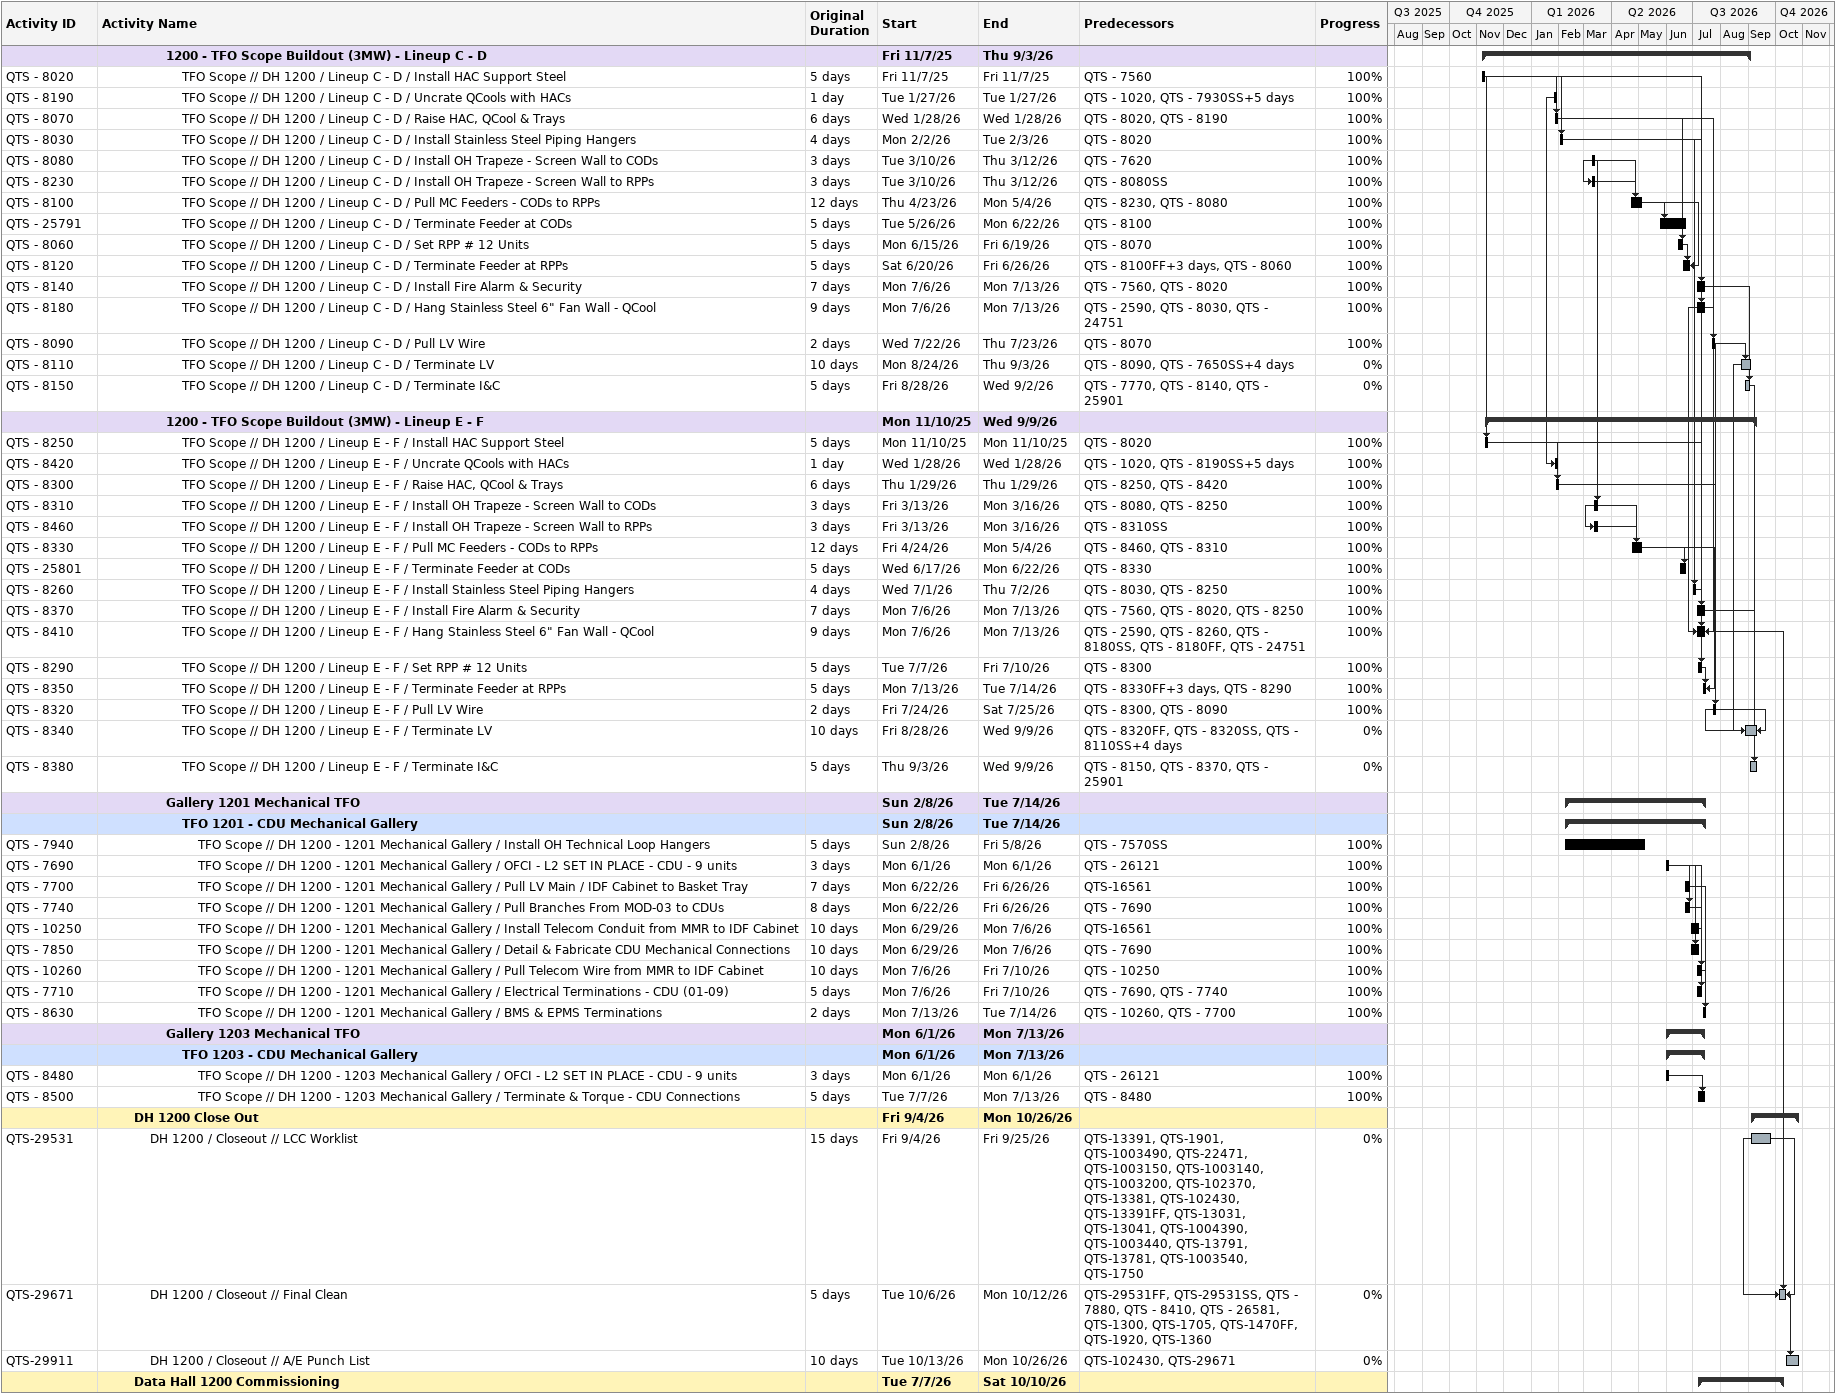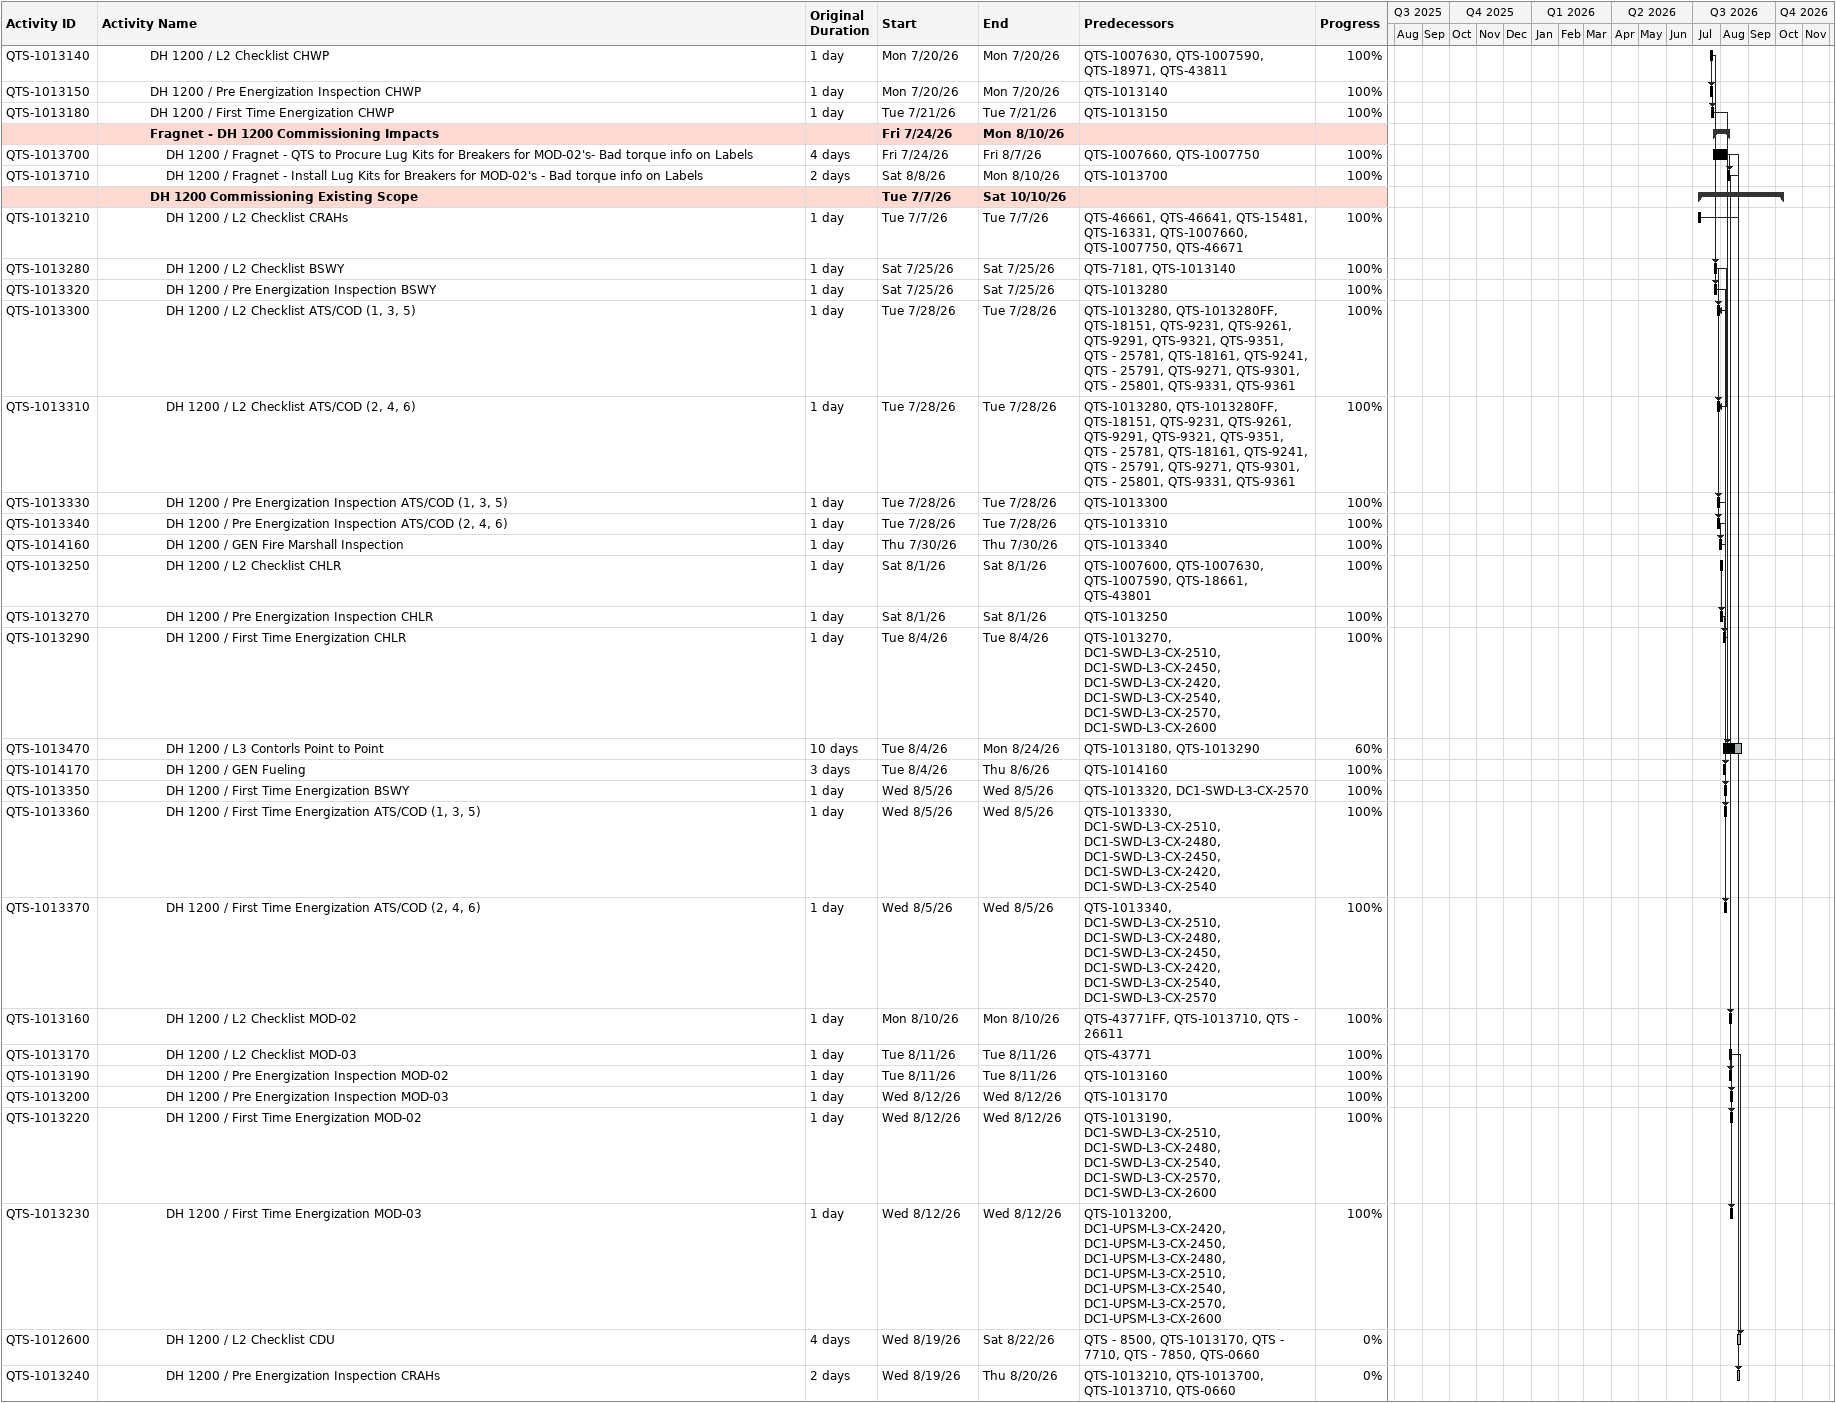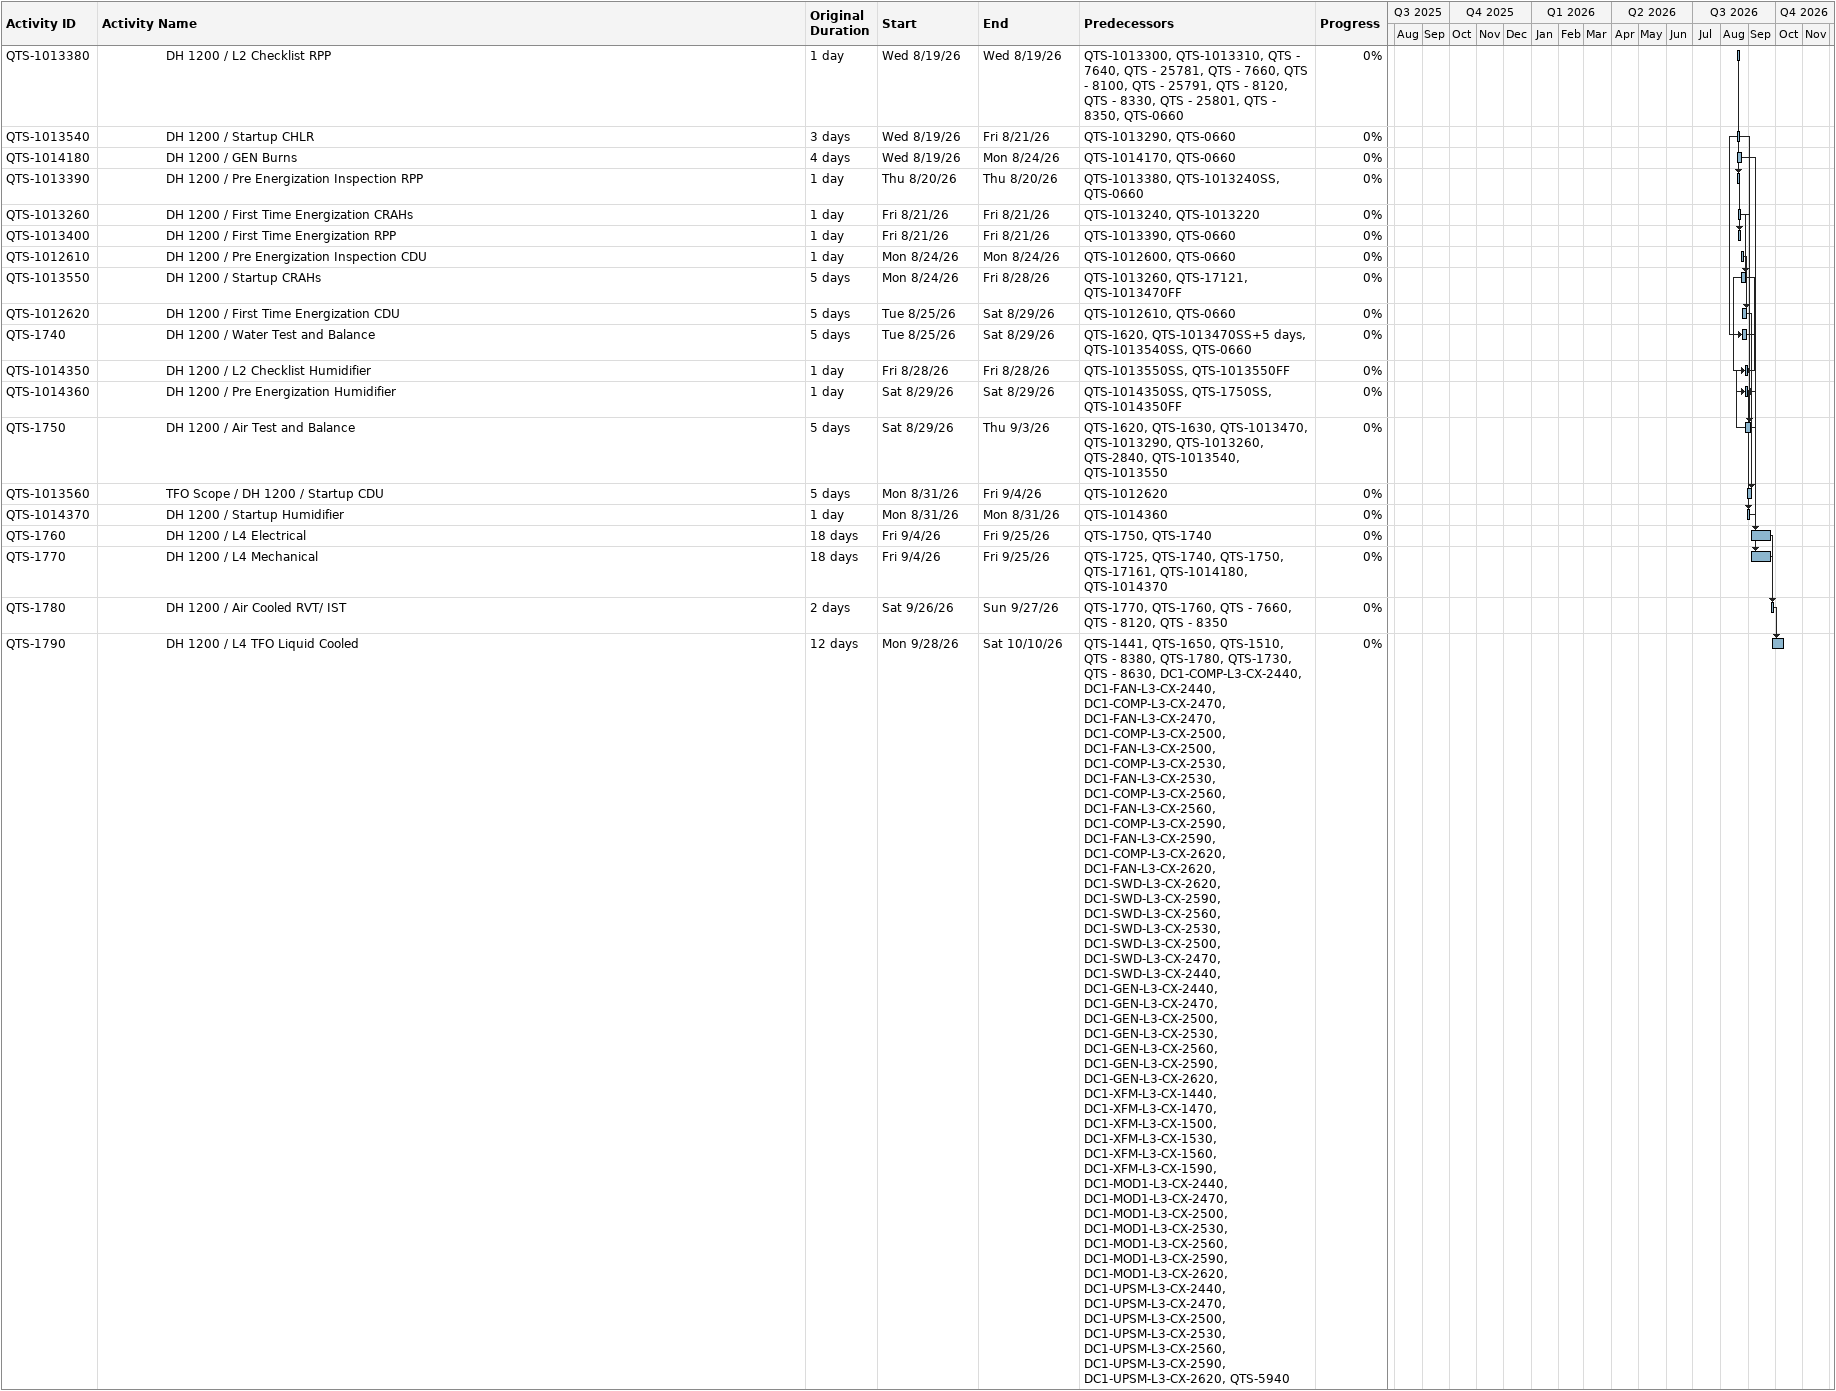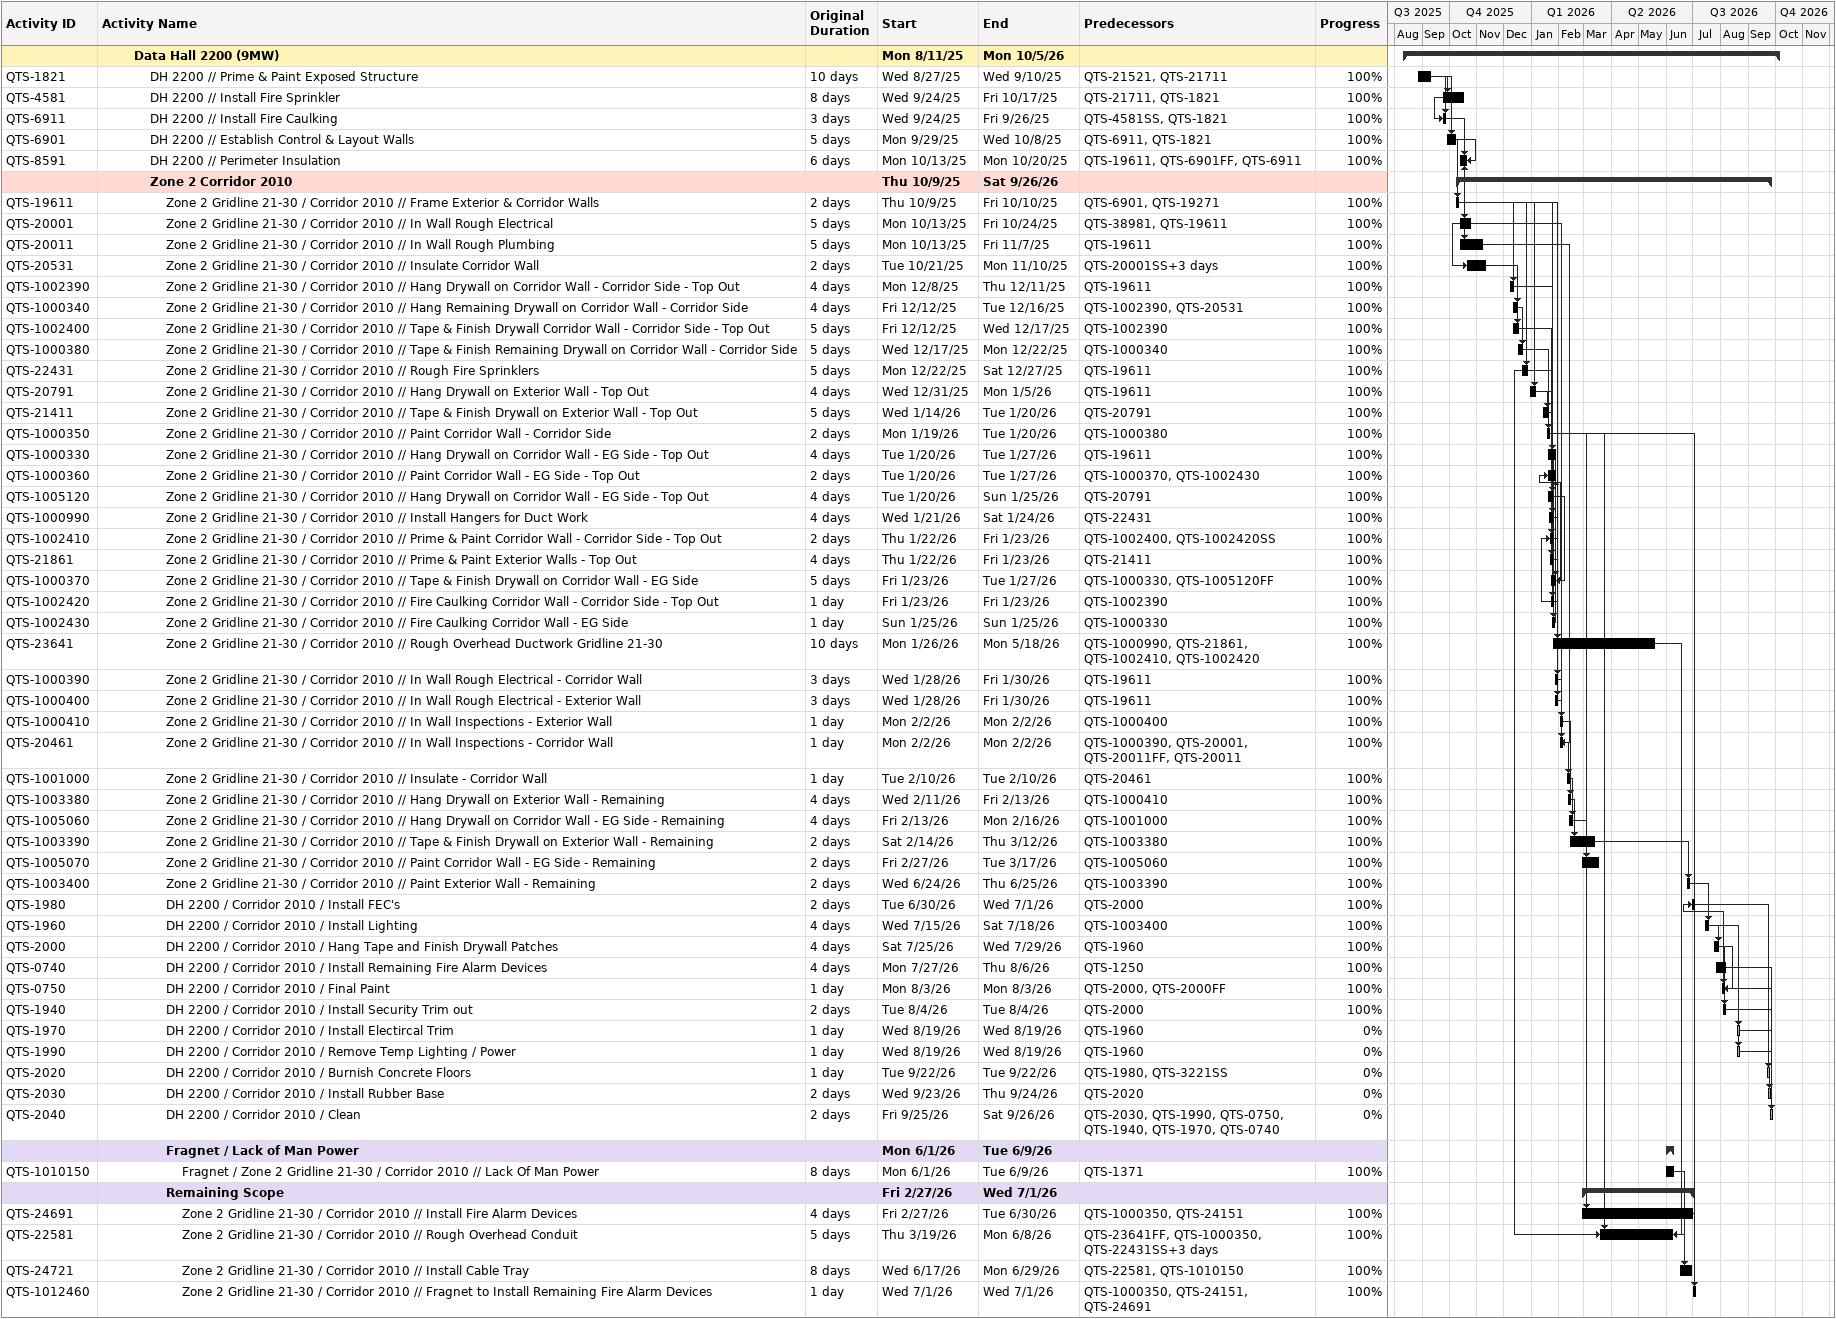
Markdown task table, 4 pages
| ID | Level | Task | Original duration | Start | Finish | Predecessors | % complete |
|---|---|---|---|---|---|---|---|
|  | 5 | **1200 - TFO Scope Buildout (3MW) - Lineup C - D** |  | 2025-11-07 | 2026-09-03 |  |  |
| QTS - 8020 | 6 | TFO Scope // DH 1200 / Lineup C - D / Install HAC Support Steel | 5d | 2025-11-07 | 2025-11-07 | QTS - 7560 | 100 |
| QTS - 8190 | 6 | TFO Scope // DH 1200 / Lineup C - D / Uncrate QCools with HACs | 1d | 2026-01-27 | 2026-01-27 | QTS - 1020, QTS - 7930SS+5d | 100 |
| QTS - 8070 | 6 | TFO Scope // DH 1200 / Lineup C - D / Raise HAC, QCool & Trays | 6d | 2026-01-28 | 2026-01-28 | QTS - 8020, QTS - 8190 | 100 |
| QTS - 8030 | 6 | TFO Scope // DH 1200 / Lineup C - D / Install Stainless Steel Piping Hangers | 4d | 2026-02-02 | 2026-02-03 | QTS - 8020 | 100 |
| QTS - 8080 | 6 | TFO Scope // DH 1200 / Lineup C - D / Install OH Trapeze - Screen Wall to CODs | 3d | 2026-03-10 | 2026-03-12 | QTS - 7620 | 100 |
| QTS - 8230 | 6 | TFO Scope // DH 1200 / Lineup C - D / Install OH Trapeze - Screen Wall to RPPs | 3d | 2026-03-10 | 2026-03-12 | QTS - 8080SS | 100 |
| QTS - 8100 | 6 | TFO Scope // DH 1200 / Lineup C - D / Pull MC Feeders - CODs to RPPs | 12d | 2026-04-23 | 2026-05-04 | QTS - 8230, QTS - 8080 | 100 |
| QTS - 25791 | 6 | TFO Scope // DH 1200 / Lineup C - D / Terminate Feeder at CODs | 5d | 2026-05-26 | 2026-06-22 | QTS - 8100 | 100 |
| QTS - 8060 | 6 | TFO Scope // DH 1200 / Lineup C - D / Set RPP # 12 Units | 5d | 2026-06-15 | 2026-06-19 | QTS - 8070 | 100 |
| QTS - 8120 | 6 | TFO Scope // DH 1200 / Lineup C - D / Terminate Feeder at RPPs | 5d | 2026-06-20 | 2026-06-26 | QTS - 8100FF+3d, QTS - 8060 | 100 |
| QTS - 8140 | 6 | TFO Scope // DH 1200 / Lineup C - D / Install Fire Alarm & Security | 7d | 2026-07-06 | 2026-07-13 | QTS - 7560, QTS - 8020 | 100 |
| QTS - 8180 | 6 | TFO Scope // DH 1200 / Lineup C - D / Hang Stainless Steel 6" Fan Wall - QCool | 9d | 2026-07-06 | 2026-07-13 | QTS - 2590, QTS - 8030, QTS - 24751 | 100 |
| QTS - 8090 | 6 | TFO Scope // DH 1200 / Lineup C - D / Pull LV Wire | 2d | 2026-07-22 | 2026-07-23 | QTS - 8070 | 100 |
| QTS - 8110 | 6 | TFO Scope // DH 1200 / Lineup C - D / Terminate LV | 10d | 2026-08-24 | 2026-09-03 | QTS - 8090, QTS - 7650SS+4d | 0 |
| QTS - 8150 | 6 | TFO Scope // DH 1200 / Lineup C - D / Terminate I&C | 5d | 2026-08-28 | 2026-09-02 | QTS - 7770, QTS - 8140, QTS - 25901 | 0 |
|  | 5 | **1200 - TFO Scope Buildout (3MW) - Lineup E - F** |  | 2025-11-10 | 2026-09-09 |  |  |
| QTS - 8250 | 6 | TFO Scope // DH 1200 / Lineup E - F / Install HAC Support Steel | 5d | 2025-11-10 | 2025-11-10 | QTS - 8020 | 100 |
| QTS - 8420 | 6 | TFO Scope // DH 1200 / Lineup E - F / Uncrate QCools with HACs | 1d | 2026-01-28 | 2026-01-28 | QTS - 1020, QTS - 8190SS+5d | 100 |
| QTS - 8300 | 6 | TFO Scope // DH 1200 / Lineup E - F / Raise HAC, QCool & Trays | 6d | 2026-01-29 | 2026-01-29 | QTS - 8250, QTS - 8420 | 100 |
| QTS - 8310 | 6 | TFO Scope // DH 1200 / Lineup E - F / Install OH Trapeze - Screen Wall to CODs | 3d | 2026-03-13 | 2026-03-16 | QTS - 8080, QTS - 8250 | 100 |
| QTS - 8460 | 6 | TFO Scope // DH 1200 / Lineup E - F / Install OH Trapeze - Screen Wall to RPPs | 3d | 2026-03-13 | 2026-03-16 | QTS - 8310SS | 100 |
| QTS - 8330 | 6 | TFO Scope // DH 1200 / Lineup E - F / Pull MC Feeders - CODs to RPPs | 12d | 2026-04-24 | 2026-05-04 | QTS - 8460, QTS - 8310 | 100 |
| QTS - 25801 | 6 | TFO Scope // DH 1200 / Lineup E - F / Terminate Feeder at CODs | 5d | 2026-06-17 | 2026-06-22 | QTS - 8330 | 100 |
| QTS - 8260 | 6 | TFO Scope // DH 1200 / Lineup E - F / Install Stainless Steel Piping Hangers | 4d | 2026-07-01 | 2026-07-02 | QTS - 8030, QTS - 8250 | 100 |
| QTS - 8370 | 6 | TFO Scope // DH 1200 / Lineup E - F / Install Fire Alarm & Security | 7d | 2026-07-06 | 2026-07-13 | QTS - 7560, QTS - 8020, QTS - 8250 | 100 |
| QTS - 8410 | 6 | TFO Scope // DH 1200 / Lineup E - F / Hang Stainless Steel 6" Fan Wall - QCool | 9d | 2026-07-06 | 2026-07-13 | QTS - 2590, QTS - 8260, QTS - 8180SS, QTS - 8180FF, QTS - 24751 | 100 |
| QTS - 8290 | 6 | TFO Scope // DH 1200 / Lineup E - F / Set RPP # 12 Units | 5d | 2026-07-07 | 2026-07-10 | QTS - 8300 | 100 |
| QTS - 8350 | 6 | TFO Scope // DH 1200 / Lineup E - F / Terminate Feeder at RPPs | 5d | 2026-07-13 | 2026-07-14 | QTS - 8330FF+3d, QTS - 8290 | 100 |
| QTS - 8320 | 6 | TFO Scope // DH 1200 / Lineup E - F / Pull LV Wire | 2d | 2026-07-24 | 2026-07-25 | QTS - 8300, QTS - 8090 | 100 |
| QTS - 8340 | 6 | TFO Scope // DH 1200 / Lineup E - F / Terminate LV | 10d | 2026-08-28 | 2026-09-09 | QTS - 8320FF, QTS - 8320SS, QTS - 8110SS+4d | 0 |
| QTS - 8380 | 6 | TFO Scope // DH 1200 / Lineup E - F / Terminate I&C | 5d | 2026-09-03 | 2026-09-09 | QTS - 8150, QTS - 8370, QTS - 25901 | 0 |
|  | 5 | **Gallery 1201 Mechanical TFO** |  | 2026-02-08 | 2026-07-14 |  |  |
|  | 6 | **TFO 1201 - CDU Mechanical Gallery** |  | 2026-02-08 | 2026-07-14 |  |  |
| QTS - 7940 | 7 | TFO Scope // DH 1200 - 1201 Mechanical Gallery / Install OH Technical Loop Hangers | 5d | 2026-02-08 | 2026-05-08 | QTS - 7570SS | 100 |
| QTS - 7690 | 7 | TFO Scope // DH 1200 - 1201 Mechanical Gallery / OFCI - L2 SET IN PLACE - CDU - 9 units | 3d | 2026-06-01 | 2026-06-01 | QTS - 26121 | 100 |
| QTS - 7700 | 7 | TFO Scope // DH 1200 - 1201 Mechanical Gallery / Pull LV Main / IDF Cabinet to Basket Tray | 7d | 2026-06-22 | 2026-06-26 | QTS-16561 | 100 |
| QTS - 7740 | 7 | TFO Scope // DH 1200 - 1201 Mechanical Gallery / Pull Branches From MOD-03 to CDUs | 8d | 2026-06-22 | 2026-06-26 | QTS - 7690 | 100 |
| QTS - 10250 | 7 | TFO Scope // DH 1200 - 1201 Mechanical Gallery / Install Telecom Conduit from MMR to IDF Cabinet | 10d | 2026-06-29 | 2026-07-06 | QTS-16561 | 100 |
| QTS - 7850 | 7 | TFO Scope // DH 1200 - 1201 Mechanical Gallery / Detail & Fabricate CDU Mechanical Connections | 10d | 2026-06-29 | 2026-07-06 | QTS - 7690 | 100 |
| QTS - 10260 | 7 | TFO Scope // DH 1200 - 1201 Mechanical Gallery / Pull Telecom Wire from MMR to IDF Cabinet | 10d | 2026-07-06 | 2026-07-10 | QTS - 10250 | 100 |
| QTS - 7710 | 7 | TFO Scope // DH 1200 - 1201 Mechanical Gallery / Electrical Terminations - CDU (01-09) | 5d | 2026-07-06 | 2026-07-10 | QTS - 7690, QTS - 7740 | 100 |
| QTS - 8630 | 7 | TFO Scope // DH 1200 - 1201 Mechanical Gallery / BMS & EPMS Terminations | 2d | 2026-07-13 | 2026-07-14 | QTS - 10260, QTS - 7700 | 100 |
|  | 5 | **Gallery 1203 Mechanical TFO** |  | 2026-06-01 | 2026-07-13 |  |  |
|  | 6 | **TFO 1203 - CDU Mechanical Gallery** |  | 2026-06-01 | 2026-07-13 |  |  |
| QTS - 8480 | 7 | TFO Scope // DH 1200 - 1203 Mechanical Gallery / OFCI - L2 SET IN PLACE - CDU - 9 units | 3d | 2026-06-01 | 2026-06-01 | QTS - 26121 | 100 |
| QTS - 8500 | 7 | TFO Scope // DH 1200 - 1203 Mechanical Gallery / Terminate & Torque - CDU Connections | 5d | 2026-07-07 | 2026-07-13 | QTS - 8480 | 100 |
|  | 3 | **DH 1200 Close Out** |  | 2026-09-04 | 2026-10-26 |  |  |
| QTS-29531 | 4 | DH 1200 / Closeout // LCC Worklist | 15d | 2026-09-04 | 2026-09-25 | QTS-13391, QTS-1901, QTS-1003490, QTS-22471, QTS-1003150, QTS-1003140, QTS-1003200, QTS-102370, QTS-13381, QTS-102430, QTS-13391FF, QTS-13031, QTS-13041, QTS-1004390, QTS-1003440, QTS-13791, QTS-13781, QTS-1003540, QTS-1750 | 0 |
| QTS-29671 | 4 | DH 1200 / Closeout // Final Clean | 5d | 2026-10-06 | 2026-10-12 | QTS-29531FF, QTS-29531SS, QTS - 7880, QTS - 8410, QTS - 26581, QTS-1300, QTS-1705, QTS-1470FF, QTS-1920, QTS-1360 | 0 |
| QTS-29911 | 4 | DH 1200 / Closeout // A/E Punch List | 10d | 2026-10-13 | 2026-10-26 | QTS-102430, QTS-29671 | 0 |
|  | 3 | **Data Hall 1200 Commissioning** |  | 2026-07-07 | 2026-10-10 |  |  |
| QTS-1013140 | 4 | DH 1200 / L2 Checklist CHWP | 1d | 2026-07-20 | 2026-07-20 | QTS-1007630, QTS-1007590, QTS-18971, QTS-43811 | 100 |
| QTS-1013150 | 4 | DH 1200 / Pre Energization Inspection CHWP | 1d | 2026-07-20 | 2026-07-20 | QTS-1013140 | 100 |
| QTS-1013180 | 4 | DH 1200 / First Time Energization CHWP | 1d | 2026-07-21 | 2026-07-21 | QTS-1013150 | 100 |
|  | 4 | **Fragnet - DH 1200 Commissioning Impacts** |  | 2026-07-24 | 2026-08-10 |  |  |
| QTS-1013700 | 5 | DH 1200 / Fragnet - QTS to Procure Lug Kits for Breakers for MOD-02's- Bad torque info on Labels | 4d | 2026-07-24 | 2026-08-07 | QTS-1007660, QTS-1007750 | 100 |
| QTS-1013710 | 5 | DH 1200 / Fragnet - Install Lug Kits for Breakers for MOD-02's - Bad torque info on Labels | 2d | 2026-08-08 | 2026-08-10 | QTS-1013700 | 100 |
|  | 4 | **DH 1200 Commissioning Existing Scope** |  | 2026-07-07 | 2026-10-10 |  |  |
| QTS-1013210 | 5 | DH 1200 / L2 Checklist CRAHs | 1d | 2026-07-07 | 2026-07-07 | QTS-46661, QTS-46641, QTS-15481, QTS-16331, QTS-1007660, QTS-1007750, QTS-46671 | 100 |
| QTS-1013280 | 5 | DH 1200 / L2 Checklist BSWY | 1d | 2026-07-25 | 2026-07-25 | QTS-7181, QTS-1013140 | 100 |
| QTS-1013320 | 5 | DH 1200 / Pre Energization Inspection BSWY | 1d | 2026-07-25 | 2026-07-25 | QTS-1013280 | 100 |
| QTS-1013300 | 5 | DH 1200 / L2 Checklist ATS/COD (1, 3, 5) | 1d | 2026-07-28 | 2026-07-28 | QTS-1013280, QTS-1013280FF, QTS-18151, QTS-9231, QTS-9261, QTS-9291, QTS-9321, QTS-9351, QTS - 25781, QTS-18161, QTS-9241, QTS - 25791, QTS-9271, QTS-9301, QTS - 25801, QTS-9331, QTS-9361 | 100 |
| QTS-1013310 | 5 | DH 1200 / L2 Checklist ATS/COD (2, 4, 6) | 1d | 2026-07-28 | 2026-07-28 | QTS-1013280, QTS-1013280FF, QTS-18151, QTS-9231, QTS-9261, QTS-9291, QTS-9321, QTS-9351, QTS - 25781, QTS-18161, QTS-9241, QTS - 25791, QTS-9271, QTS-9301, QTS - 25801, QTS-9331, QTS-9361 | 100 |
| QTS-1013330 | 5 | DH 1200 / Pre Energization Inspection ATS/COD (1, 3, 5) | 1d | 2026-07-28 | 2026-07-28 | QTS-1013300 | 100 |
| QTS-1013340 | 5 | DH 1200 / Pre Energization Inspection ATS/COD (2, 4, 6) | 1d | 2026-07-28 | 2026-07-28 | QTS-1013310 | 100 |
| QTS-1014160 | 5 | DH 1200 / GEN Fire Marshall Inspection | 1d | 2026-07-30 | 2026-07-30 | QTS-1013340 | 100 |
| QTS-1013250 | 5 | DH 1200 / L2 Checklist CHLR | 1d | 2026-08-01 | 2026-08-01 | QTS-1007600, QTS-1007630, QTS-1007590, QTS-18661, QTS-43801 | 100 |
| QTS-1013270 | 5 | DH 1200 / Pre Energization Inspection CHLR | 1d | 2026-08-01 | 2026-08-01 | QTS-1013250 | 100 |
| QTS-1013290 | 5 | DH 1200 / First Time Energization CHLR | 1d | 2026-08-04 | 2026-08-04 | QTS-1013270, DC1-SWD-L3-CX-2510, DC1-SWD-L3-CX-2450, DC1-SWD-L3-CX-2420, DC1-SWD-L3-CX-2540, DC1-SWD-L3-CX-2570, DC1-SWD-L3-CX-2600 | 100 |
| QTS-1013470 | 5 | DH 1200 / L3 Contorls Point to Point | 10d | 2026-08-04 | 2026-08-24 | QTS-1013180, QTS-1013290 | 60 |
| QTS-1014170 | 5 | DH 1200 / GEN Fueling | 3d | 2026-08-04 | 2026-08-06 | QTS-1014160 | 100 |
| QTS-1013350 | 5 | DH 1200 / First Time Energization BSWY | 1d | 2026-08-05 | 2026-08-05 | QTS-1013320, DC1-SWD-L3-CX-2570 | 100 |
| QTS-1013360 | 5 | DH 1200 / First Time Energization ATS/COD (1, 3, 5) | 1d | 2026-08-05 | 2026-08-05 | QTS-1013330, DC1-SWD-L3-CX-2510, DC1-SWD-L3-CX-2480, DC1-SWD-L3-CX-2450, DC1-SWD-L3-CX-2420, DC1-SWD-L3-CX-2540 | 100 |
| QTS-1013370 | 5 | DH 1200 / First Time Energization ATS/COD (2, 4, 6) | 1d | 2026-08-05 | 2026-08-05 | QTS-1013340, DC1-SWD-L3-CX-2510, DC1-SWD-L3-CX-2480, DC1-SWD-L3-CX-2450, DC1-SWD-L3-CX-2420, DC1-SWD-L3-CX-2540, DC1-SWD-L3-CX-2570 | 100 |
| QTS-1013160 | 5 | DH 1200 / L2 Checklist MOD-02 | 1d | 2026-08-10 | 2026-08-10 | QTS-43771FF, QTS-1013710, QTS - 26611 | 100 |
| QTS-1013170 | 5 | DH 1200 / L2 Checklist MOD-03 | 1d | 2026-08-11 | 2026-08-11 | QTS-43771 | 100 |
| QTS-1013190 | 5 | DH 1200 / Pre Energization Inspection MOD-02 | 1d | 2026-08-11 | 2026-08-11 | QTS-1013160 | 100 |
| QTS-1013200 | 5 | DH 1200 / Pre Energization Inspection MOD-03 | 1d | 2026-08-12 | 2026-08-12 | QTS-1013170 | 100 |
| QTS-1013220 | 5 | DH 1200 / First Time Energization MOD-02 | 1d | 2026-08-12 | 2026-08-12 | QTS-1013190, DC1-SWD-L3-CX-2510, DC1-SWD-L3-CX-2480, DC1-SWD-L3-CX-2540, DC1-SWD-L3-CX-2570, DC1-SWD-L3-CX-2600 | 100 |
| QTS-1013230 | 5 | DH 1200 / First Time Energization MOD-03 | 1d | 2026-08-12 | 2026-08-12 | QTS-1013200, DC1-UPSM-L3-CX-2420, DC1-UPSM-L3-CX-2450, DC1-UPSM-L3-CX-2480, DC1-UPSM-L3-CX-2510, DC1-UPSM-L3-CX-2540, DC1-UPSM-L3-CX-2570, DC1-UPSM-L3-CX-2600 | 100 |
| QTS-1012600 | 5 | DH 1200 / L2 Checklist CDU | 4d | 2026-08-19 | 2026-08-22 | QTS - 8500, QTS-1013170, QTS - 7710, QTS - 7850, QTS-0660 | 0 |
| QTS-1013240 | 5 | DH 1200 / Pre Energization Inspection CRAHs | 2d | 2026-08-19 | 2026-08-20 | QTS-1013210, QTS-1013700, QTS-1013710, QTS-0660 | 0 |
| QTS-1013380 | 5 | DH 1200 / L2 Checklist RPP | 1d | 2026-08-19 | 2026-08-19 | QTS-1013300, QTS-1013310, QTS - 7640, QTS - 25781, QTS - 7660, QTS - 8100, QTS - 25791, QTS - 8120, QTS - 8330, QTS - 25801, QTS - 8350, QTS-0660 | 0 |
| QTS-1013540 | 5 | DH 1200 / Startup CHLR | 3d | 2026-08-19 | 2026-08-21 | QTS-1013290, QTS-0660 | 0 |
| QTS-1014180 | 5 | DH 1200 / GEN Burns | 4d | 2026-08-19 | 2026-08-24 | QTS-1014170, QTS-0660 | 0 |
| QTS-1013390 | 5 | DH 1200 / Pre Energization Inspection RPP | 1d | 2026-08-20 | 2026-08-20 | QTS-1013380, QTS-1013240SS, QTS-0660 | 0 |
| QTS-1013260 | 5 | DH 1200 / First Time Energization CRAHs | 1d | 2026-08-21 | 2026-08-21 | QTS-1013240, QTS-1013220 | 0 |
| QTS-1013400 | 5 | DH 1200 / First Time Energization RPP | 1d | 2026-08-21 | 2026-08-21 | QTS-1013390, QTS-0660 | 0 |
| QTS-1012610 | 5 | DH 1200 / Pre Energization Inspection CDU | 1d | 2026-08-24 | 2026-08-24 | QTS-1012600, QTS-0660 | 0 |
| QTS-1013550 | 5 | DH 1200 / Startup CRAHs | 5d | 2026-08-24 | 2026-08-28 | QTS-1013260, QTS-17121, QTS-1013470FF | 0 |
| QTS-1012620 | 5 | DH 1200 / First Time Energization CDU | 5d | 2026-08-25 | 2026-08-29 | QTS-1012610, QTS-0660 | 0 |
| QTS-1740 | 5 | DH 1200 / Water Test and Balance | 5d | 2026-08-25 | 2026-08-29 | QTS-1620, QTS-1013470SS+5d, QTS-1013540SS, QTS-0660 | 0 |
| QTS-1014350 | 5 | DH 1200 / L2 Checklist Humidifier | 1d | 2026-08-28 | 2026-08-28 | QTS-1013550SS, QTS-1013550FF | 0 |
| QTS-1014360 | 5 | DH 1200 / Pre Energization Humidifier | 1d | 2026-08-29 | 2026-08-29 | QTS-1014350SS, QTS-1750SS, QTS-1014350FF | 0 |
| QTS-1750 | 5 | DH 1200 / Air Test and Balance | 5d | 2026-08-29 | 2026-09-03 | QTS-1620, QTS-1630, QTS-1013470, QTS-1013290, QTS-1013260, QTS-2840, QTS-1013540, QTS-1013550 | 0 |
| QTS-1013560 | 5 | TFO Scope / DH 1200 / Startup CDU | 5d | 2026-08-31 | 2026-09-04 | QTS-1012620 | 0 |
| QTS-1014370 | 5 | DH 1200 / Startup Humidifier | 1d | 2026-08-31 | 2026-08-31 | QTS-1014360 | 0 |
| QTS-1760 | 5 | DH 1200 / L4 Electrical | 18d | 2026-09-04 | 2026-09-25 | QTS-1750, QTS-1740 | 0 |
| QTS-1770 | 5 | DH 1200 / L4 Mechanical | 18d | 2026-09-04 | 2026-09-25 | QTS-1725, QTS-1740, QTS-1750, QTS-17161, QTS-1014180, QTS-1014370 | 0 |
| QTS-1780 | 5 | DH 1200 / Air Cooled RVT/ IST | 2d | 2026-09-26 | 2026-09-27 | QTS-1770, QTS-1760, QTS - 7660, QTS - 8120, QTS - 8350 | 0 |
| QTS-1790 | 5 | DH 1200 / L4 TFO Liquid Cooled | 12d | 2026-09-28 | 2026-10-10 | QTS-1441, QTS-1650, QTS-1510, QTS - 8380, QTS-1780, QTS-1730, QTS - 8630, DC1-COMP-L3-CX-2440, DC1-FAN-L3-CX-2440, DC1-COMP-L3-CX-2470, DC1-FAN-L3-CX-2470, DC1-COMP-L3-CX-2500, DC1-FAN-L3-CX-2500, DC1-COMP-L3-CX-2530, DC1-FAN-L3-CX-2530, DC1-COMP-L3-CX-2560, DC1-FAN-L3-CX-2560, DC1-COMP-L3-CX-2590, DC1-FAN-L3-CX-2590, DC1-COMP-L3-CX-2620, DC1-FAN-L3-CX-2620, DC1-SWD-L3-CX-2620, DC1-SWD-L3-CX-2590, DC1-SWD-L3-CX-2560, DC1-SWD-L3-CX-2530, DC1-SWD-L3-CX-2500, DC1-SWD-L3-CX-2470, DC1-SWD-L3-CX-2440, DC1-GEN-L3-CX-2440, DC1-GEN-L3-CX-2470, DC1-GEN-L3-CX-2500, DC1-GEN-L3-CX-2530, DC1-GEN-L3-CX-2560, DC1-GEN-L3-CX-2590, DC1-GEN-L3-CX-2620, DC1-XFM-L3-CX-1440, DC1-XFM-L3-CX-1470, DC1-XFM-L3-CX-1500, DC1-XFM-L3-CX-1530, DC1-XFM-L3-CX-1560, DC1-XFM-L3-CX-1590, DC1-MOD1-L3-CX-2440, DC1-MOD1-L3-CX-2470, DC1-MOD1-L3-CX-2500, DC1-MOD1-L3-CX-2530, DC1-MOD1-L3-CX-2560, DC1-MOD1-L3-CX-2590, DC1-MOD1-L3-CX-2620, DC1-UPSM-L3-CX-2440, DC1-UPSM-L3-CX-2470, DC1-UPSM-L3-CX-2500, DC1-UPSM-L3-CX-2530, DC1-UPSM-L3-CX-2560, DC1-UPSM-L3-CX-2590, DC1-UPSM-L3-CX-2620, QTS-5940 | 0 |
|  | 3 | **Data Hall 2200 (9MW)** |  | 2025-08-11 | 2026-10-05 |  |  |
| QTS-1821 | 4 | DH 2200 // Prime & Paint Exposed Structure | 10d | 2025-08-27 | 2025-09-10 | QTS-21521, QTS-21711 | 100 |
| QTS-4581 | 4 | DH 2200 // Install Fire Sprinkler | 8d | 2025-09-24 | 2025-10-17 | QTS-21711, QTS-1821 | 100 |
| QTS-6911 | 4 | DH 2200 // Install Fire Caulking | 3d | 2025-09-24 | 2025-09-26 | QTS-4581SS, QTS-1821 | 100 |
| QTS-6901 | 4 | DH 2200 // Establish Control & Layout Walls | 5d | 2025-09-29 | 2025-10-08 | QTS-6911, QTS-1821 | 100 |
| QTS-8591 | 4 | DH 2200 // Perimeter Insulation | 6d | 2025-10-13 | 2025-10-20 | QTS-19611, QTS-6901FF, QTS-6911 | 100 |
|  | 4 | **Zone 2 Corridor 2010** |  | 2025-10-09 | 2026-09-26 |  |  |
| QTS-19611 | 5 | Zone 2 Gridline 21-30 / Corridor 2010 // Frame Exterior & Corridor Walls | 2d | 2025-10-09 | 2025-10-10 | QTS-6901, QTS-19271 | 100 |
| QTS-20001 | 5 | Zone 2 Gridline 21-30 / Corridor 2010 // In Wall Rough Electrical | 5d | 2025-10-13 | 2025-10-24 | QTS-38981, QTS-19611 | 100 |
| QTS-20011 | 5 | Zone 2 Gridline 21-30 / Corridor 2010 // In Wall Rough Plumbing | 5d | 2025-10-13 | 2025-11-07 | QTS-19611 | 100 |
| QTS-20531 | 5 | Zone 2 Gridline 21-30 / Corridor 2010 // Insulate Corridor Wall | 2d | 2025-10-21 | 2025-11-10 | QTS-20001SS+3d | 100 |
| QTS-1002390 | 5 | Zone 2 Gridline 21-30 / Corridor 2010 // Hang Drywall on Corridor Wall - Corridor Side - Top Out | 4d | 2025-12-08 | 2025-12-11 | QTS-19611 | 100 |
| QTS-1000340 | 5 | Zone 2 Gridline 21-30 / Corridor 2010 // Hang Remaining Drywall on Corridor Wall - Corridor Side | 4d | 2025-12-12 | 2025-12-16 | QTS-1002390, QTS-20531 | 100 |
| QTS-1002400 | 5 | Zone 2 Gridline 21-30 / Corridor 2010 // Tape & Finish Drywall Corridor Wall - Corridor Side - Top Out | 5d | 2025-12-12 | 2025-12-17 | QTS-1002390 | 100 |
| QTS-1000380 | 5 | Zone 2 Gridline 21-30 / Corridor 2010 // Tape & Finish Remaining Drywall on Corridor Wall - Corridor Side | 5d | 2025-12-17 | 2025-12-22 | QTS-1000340 | 100 |
| QTS-22431 | 5 | Zone 2 Gridline 21-30 / Corridor 2010 // Rough Fire Sprinklers | 5d | 2025-12-22 | 2025-12-27 | QTS-19611 | 100 |
| QTS-20791 | 5 | Zone 2 Gridline 21-30 / Corridor 2010 // Hang Drywall on Exterior Wall - Top Out | 4d | 2025-12-31 | 2026-01-05 | QTS-19611 | 100 |
| QTS-21411 | 5 | Zone 2 Gridline 21-30 / Corridor 2010 // Tape & Finish Drywall on Exterior Wall - Top Out | 5d | 2026-01-14 | 2026-01-20 | QTS-20791 | 100 |
| QTS-1000350 | 5 | Zone 2 Gridline 21-30 / Corridor 2010 // Paint Corridor Wall - Corridor Side | 2d | 2026-01-19 | 2026-01-20 | QTS-1000380 | 100 |
| QTS-1000330 | 5 | Zone 2 Gridline 21-30 / Corridor 2010 // Hang Drywall on Corridor Wall - EG Side - Top Out | 4d | 2026-01-20 | 2026-01-27 | QTS-19611 | 100 |
| QTS-1000360 | 5 | Zone 2 Gridline 21-30 / Corridor 2010 // Paint Corridor Wall - EG Side - Top Out | 2d | 2026-01-20 | 2026-01-27 | QTS-1000370, QTS-1002430 | 100 |
| QTS-1005120 | 5 | Zone 2 Gridline 21-30 / Corridor 2010 // Hang Drywall on Corridor Wall - EG Side - Top Out | 4d | 2026-01-20 | 2026-01-25 | QTS-20791 | 100 |
| QTS-1000990 | 5 | Zone 2 Gridline 21-30 / Corridor 2010 // Install Hangers for Duct Work | 4d | 2026-01-21 | 2026-01-24 | QTS-22431 | 100 |
| QTS-1002410 | 5 | Zone 2 Gridline 21-30 / Corridor 2010 // Prime & Paint Corridor Wall - Corridor Side - Top Out | 2d | 2026-01-22 | 2026-01-23 | QTS-1002400, QTS-1002420SS | 100 |
| QTS-21861 | 5 | Zone 2 Gridline 21-30 / Corridor 2010 // Prime & Paint Exterior Walls - Top Out | 4d | 2026-01-22 | 2026-01-23 | QTS-21411 | 100 |
| QTS-1000370 | 5 | Zone 2 Gridline 21-30 / Corridor 2010 // Tape & Finish Drywall on Corridor Wall - EG Side | 5d | 2026-01-23 | 2026-01-27 | QTS-1000330, QTS-1005120FF | 100 |
| QTS-1002420 | 5 | Zone 2 Gridline 21-30 / Corridor 2010 // Fire Caulking Corridor Wall - Corridor Side - Top Out | 1d | 2026-01-23 | 2026-01-23 | QTS-1002390 | 100 |
| QTS-1002430 | 5 | Zone 2 Gridline 21-30 / Corridor 2010 // Fire Caulking Corridor Wall - EG Side | 1d | 2026-01-25 | 2026-01-25 | QTS-1000330 | 100 |
| QTS-23641 | 5 | Zone 2 Gridline 21-30 / Corridor 2010 // Rough Overhead Ductwork Gridline 21-30 | 10d | 2026-01-26 | 2026-05-18 | QTS-1000990, QTS-21861, QTS-1002410, QTS-1002420 | 100 |
| QTS-1000390 | 5 | Zone 2 Gridline 21-30 / Corridor 2010 // In Wall Rough Electrical - Corridor Wall | 3d | 2026-01-28 | 2026-01-30 | QTS-19611 | 100 |
| QTS-1000400 | 5 | Zone 2 Gridline 21-30 / Corridor 2010 // In Wall Rough Electrical - Exterior Wall | 3d | 2026-01-28 | 2026-01-30 | QTS-19611 | 100 |
| QTS-1000410 | 5 | Zone 2 Gridline 21-30 / Corridor 2010 // In Wall Inspections - Exterior Wall | 1d | 2026-02-02 | 2026-02-02 | QTS-1000400 | 100 |
| QTS-20461 | 5 | Zone 2 Gridline 21-30 / Corridor 2010 // In Wall Inspections - Corridor Wall | 1d | 2026-02-02 | 2026-02-02 | QTS-1000390, QTS-20001, QTS-20011FF, QTS-20011 | 100 |
| QTS-1001000 | 5 | Zone 2 Gridline 21-30 / Corridor 2010 // Insulate - Corridor Wall | 1d | 2026-02-10 | 2026-02-10 | QTS-20461 | 100 |
| QTS-1003380 | 5 | Zone 2 Gridline 21-30 / Corridor 2010 // Hang Drywall on Exterior Wall - Remaining | 4d | 2026-02-11 | 2026-02-13 | QTS-1000410 | 100 |
| QTS-1005060 | 5 | Zone 2 Gridline 21-30 / Corridor 2010 // Hang Drywall on Corridor Wall - EG Side - Remaining | 4d | 2026-02-13 | 2026-02-16 | QTS-1001000 | 100 |
| QTS-1003390 | 5 | Zone 2 Gridline 21-30 / Corridor 2010 // Tape & Finish Drywall on Exterior Wall - Remaining | 2d | 2026-02-14 | 2026-03-12 | QTS-1003380 | 100 |
| QTS-1005070 | 5 | Zone 2 Gridline 21-30 / Corridor 2010 // Paint Corridor Wall - EG Side - Remaining | 2d | 2026-02-27 | 2026-03-17 | QTS-1005060 | 100 |
| QTS-1003400 | 5 | Zone 2 Gridline 21-30 / Corridor 2010 // Paint Exterior Wall - Remaining | 2d | 2026-06-24 | 2026-06-25 | QTS-1003390 | 100 |
| QTS-1980 | 5 | DH 2200 / Corridor 2010 / Install FEC's | 2d | 2026-06-30 | 2026-07-01 | QTS-2000 | 100 |
| QTS-1960 | 5 | DH 2200 / Corridor 2010 / Install Lighting | 4d | 2026-07-15 | 2026-07-18 | QTS-1003400 | 100 |
| QTS-2000 | 5 | DH 2200 / Corridor 2010 / Hang Tape and Finish Drywall Patches | 4d | 2026-07-25 | 2026-07-29 | QTS-1960 | 100 |
| QTS-0740 | 5 | DH 2200 / Corridor 2010 / Install Remaining Fire Alarm Devices | 4d | 2026-07-27 | 2026-08-06 | QTS-1250 | 100 |
| QTS-0750 | 5 | DH 2200 / Corridor 2010 / Final Paint | 1d | 2026-08-03 | 2026-08-03 | QTS-2000, QTS-2000FF | 100 |
| QTS-1940 | 5 | DH 2200 / Corridor 2010 / Install Security Trim out | 2d | 2026-08-04 | 2026-08-04 | QTS-2000 | 100 |
| QTS-1970 | 5 | DH 2200 / Corridor 2010 / Install Electircal Trim | 1d | 2026-08-19 | 2026-08-19 | QTS-1960 | 0 |
| QTS-1990 | 5 | DH 2200 / Corridor 2010 / Remove Temp Lighting / Power | 1d | 2026-08-19 | 2026-08-19 | QTS-1960 | 0 |
| QTS-2020 | 5 | DH 2200 / Corridor 2010 / Burnish Concrete Floors | 1d | 2026-09-22 | 2026-09-22 | QTS-1980, QTS-3221SS | 0 |
| QTS-2030 | 5 | DH 2200 / Corridor 2010 / Install Rubber Base | 2d | 2026-09-23 | 2026-09-24 | QTS-2020 | 0 |
| QTS-2040 | 5 | DH 2200 / Corridor 2010 / Clean | 2d | 2026-09-25 | 2026-09-26 | QTS-2030, QTS-1990, QTS-0750, QTS-1940, QTS-1970, QTS-0740 | 0 |
|  | 5 | **Fragnet / Lack of Man Power** |  | 2026-06-01 | 2026-06-09 |  |  |
| QTS-1010150 | 6 | Fragnet / Zone 2 Gridline 21-30 / Corridor 2010 // Lack Of Man Power | 8d | 2026-06-01 | 2026-06-09 | QTS-1371 | 100 |
|  | 5 | **Remaining Scope** |  | 2026-02-27 | 2026-07-01 |  |  |
| QTS-24691 | 6 | Zone 2 Gridline 21-30 / Corridor 2010 // Install Fire Alarm Devices | 4d | 2026-02-27 | 2026-06-30 | QTS-1000350, QTS-24151 | 100 |
| QTS-22581 | 6 | Zone 2 Gridline 21-30 / Corridor 2010 // Rough Overhead Conduit | 5d | 2026-03-19 | 2026-06-08 | QTS-23641FF, QTS-1000350, QTS-22431SS+3d | 100 |
| QTS-24721 | 6 | Zone 2 Gridline 21-30 / Corridor 2010 // Install Cable Tray | 8d | 2026-06-17 | 2026-06-29 | QTS-22581, QTS-1010150 | 100 |
| QTS-1012460 | 6 | Zone 2 Gridline 21-30 / Corridor 2010 // Fragnet to Install Remaining Fire Alarm Devices | 1d | 2026-07-01 | 2026-07-01 | QTS-1000350, QTS-24151, QTS-24691 | 100 |
